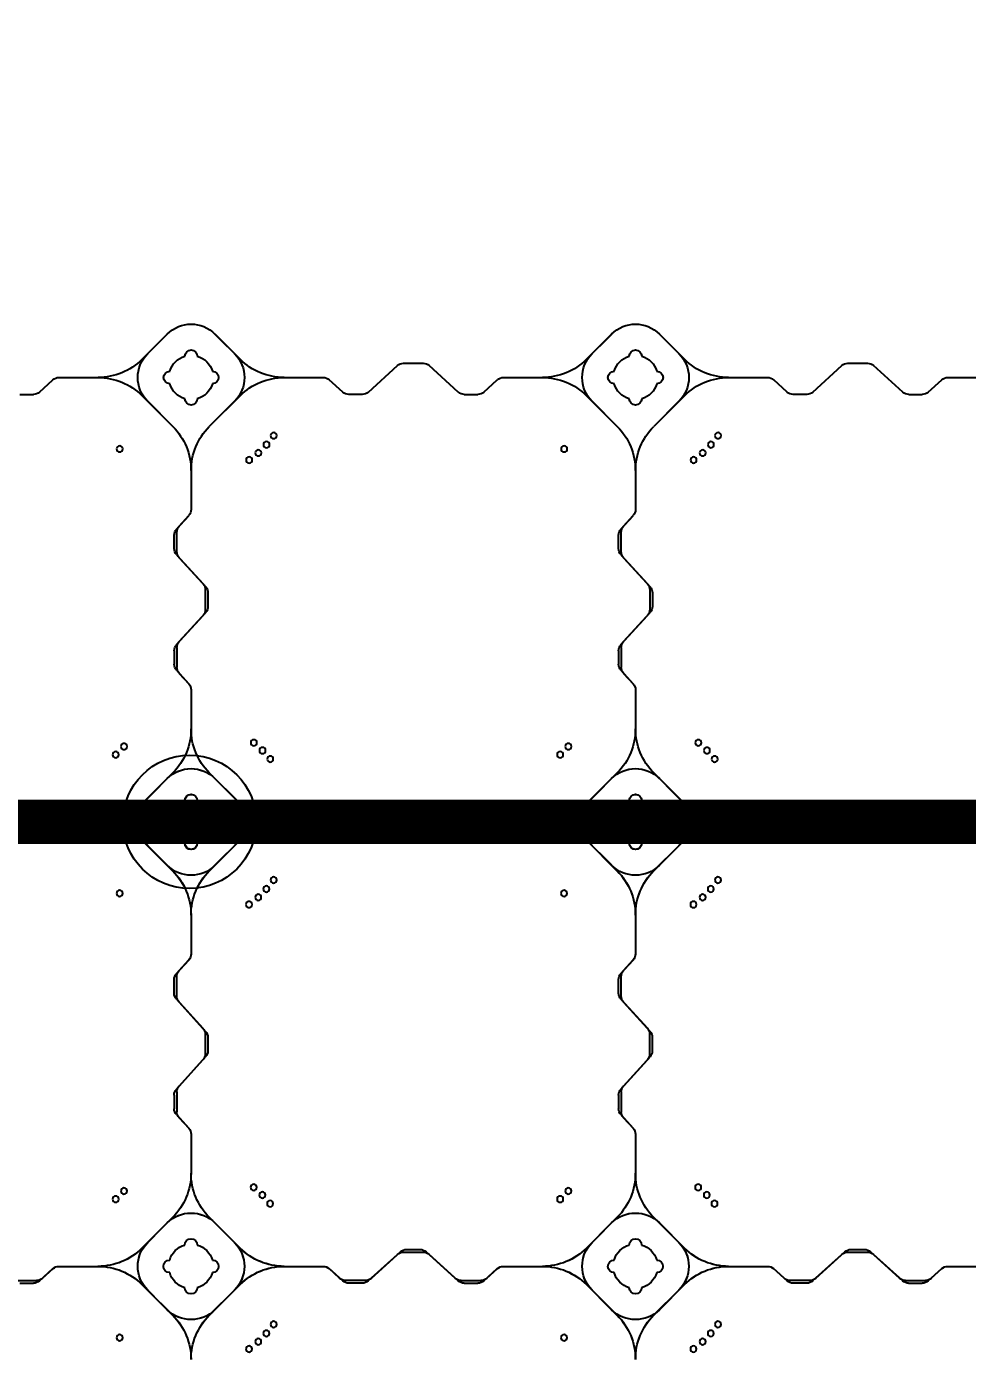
# Model space of a CAD drawing. Header units: millimetres. Extents: x -1612139 to -1260738, y 1141106 to 1536160.
# Drawn here: x -1327204 to -1326145, y 1255207 to 1256706 of the extents above; entities that cross this region are included whole.
import ezdxf

# ---------------------------------------------------------------- set-up
doc = ezdxf.new("R2010")
doc.units = ezdxf.units.MM
doc.header["$LTSCALE"] = 10
doc.layers.get('0').update_dxf_attribs({"linetype": 'CONTINUOUS'})
doc.layers.get('DEFPOINTS').update_dxf_attribs({"linetype": 'CONTINUOUS'})
doc.layers.add('W-FLOAT_BOWL浮筒', color=253, linetype='CONTINUOUS')
doc.styles.add('STANDARD_T3', font='simplex.shx', dxfattribs={"width": 0.7, "bigfont": 'gbcbig.shx'})
doc.dimstyles.new('W&&200', dxfattribs={"dimtxt": 700, "dimasz": 200, "dimexe": 500, "dimexo": 600, "dimgap": 200, "dimtad": 1, "dimdec": 0, "dimzin": 0, "dimdsep": 46, "dimtxsty": 'STANDARD_T3', "dimcen": 0.09, "dimclrd": 1, "dimclre": 1, "dimclrt": 7, "dimazin": 2, "dimtfac": 1, "dimtdec": 0, "dimtix": 1, "dimtmove": 2, "dimatfit": 3, "dimfxl": 100, "dimtolj": 1, "dimtzin": 0, "dimarcsym": 0})

# ---------------------------------------------------------------- blocks, each defined once
blk = doc.blocks.new('蓝色')
at = {"layer": 'W-FLOAT_BOWL浮筒', "color": 5}
for p, q in [((5951.1, 520.9), (5985.8, 555.6)), ((5957.5, 527.2), (5985.8, 555.5)), ((6061.6, 520.9), (6026.8, 555.6)), ((6055.2, 527.2), (6026.8, 555.5)), ((6451.1, 520.9), (6485.8, 555.6)), ((6457.5, 527.2), (6485.8, 555.5)), ((6561.6, 520.9), (6526.8, 555.6)), ((6555.2, 527.2), (6526.8, 555.5)), ((5979.5, 549.2), (5951.2, 520.9)), ((5957.5, 527.3), (5979.4, 549.2)), ((6033.2, 549.2), (6055.2, 527.3)), ((6033.2, 549.2), (6061.5, 520.9)), ((6479.5, 549.2), (6451.2, 520.9)), ((6457.5, 527.3), (6479.4, 549.2)), ((6533.2, 549.2), (6555.2, 527.3)), ((6533.2, 549.2), (6561.5, 520.9)), ((5810.2, 516.4), (5832.5, 516.4)), ((5813.7, 519.4), (5829, 519.4)), ((5835.7, 516.8), (5850.9, 503)), ((5839.2, 513.8), (5851.1, 503)), ((6173.5, 513.8), (6161.6, 503)), ((6177, 516.8), (6161.8, 503)), ((6202.5, 516.4), (6180.2, 516.4)), ((6199, 519.4), (6183.7, 519.4)), ((6205.7, 516.8), (6238.5, 487)), ((6209.2, 513.8), (6242, 484)), ((6303.5, 513.8), (6270.7, 484)), ((6307, 516.8), (6274.2, 487)), ((6310.2, 516.4), (6332.5, 516.4)), ((6313.7, 519.4), (6329, 519.4)), ((6335.7, 516.8), (6350.9, 503)), ((6339.2, 513.8), (6351.1, 503)), ((6673.5, 513.8), (6661.6, 503)), ((6677, 516.8), (6661.8, 503)), ((6702.5, 516.4), (6680.2, 516.4)), ((6699, 519.4), (6683.7, 519.4)), ((6705.7, 516.8), (6738.5, 487)), ((6709.2, 513.8), (6742, 484)), ((6803.5, 513.8), (6770.7, 484)), ((6807, 516.8), (6774.2, 487)), ((6810.2, 516.4), (6832.5, 516.4)), ((6813.7, 519.4), (6829, 519.4)), ((6835.7, 516.8), (6850.9, 503)), ((6839.2, 513.8), (6851.1, 503)), ((5857.6, 500.4), (5901.6, 500.4)), ((5857.8, 500.4), (5901.6, 500.4)), ((6110.9, 500.4), (6155.1, 500.4)), ((6110.9, 500.4), (6154.9, 500.4)), ((6357.6, 500.4), (6401.6, 500.4)), ((6357.8, 500.4), (6401.6, 500.4)), ((6610.9, 500.4), (6655.1, 500.4)), ((6610.9, 500.4), (6654.9, 500.4)), ((6857.6, 500.4), (6901.6, 500.4)), ((6857.8, 500.4), (6901.6, 500.4)), ((5985.8, 445.1), (5951.1, 479.9)), ((5979.5, 451.6), (5951.2, 479.9)), ((6026.8, 445.1), (6061.6, 479.9)), ((6033.2, 451.6), (6061.5, 479.9)), ((6245.2, 484.4), (6267.5, 484.4)), ((6248.7, 481.4), (6264, 481.4)), ((6485.8, 445.1), (6451.1, 479.9)), ((6479.5, 451.6), (6451.2, 479.9)), ((6526.8, 445.1), (6561.6, 479.9)), ((6533.2, 451.6), (6561.5, 479.9)), ((6745.2, 484.4), (6767.5, 484.4)), ((6748.7, 481.4), (6764, 481.4)), ((5979.4, 451.6), (5957.5, 473.5)), ((5957.5, 473.5), (5985.8, 445.2)), ((6055.2, 473.5), (6026.8, 445.2)), ((6055.2, 473.5), (6033.2, 451.6)), ((6479.4, 451.6), (6457.5, 473.5)), ((6457.5, 473.5), (6485.8, 445.2)), ((6555.2, 473.5), (6526.8, 445.2)), ((6555.2, 473.5), (6533.2, 451.6)), ((6006.3, 351.6), (6006.3, 395.8)), ((6006.3, 351.8), (6006.3, 395.8)), ((6506.3, 351.6), (6506.3, 395.8)), ((6506.3, 351.8), (6506.3, 395.8)), ((5989.9, 329.7), (6003.7, 344.9)), ((5992.9, 333.2), (6003.7, 345.1)), ((6489.9, 329.7), (6503.7, 344.9)), ((6492.9, 333.2), (6503.7, 345.1)), ((5987.3, 307.7), (5987.3, 323)), ((5990.3, 304.2), (5990.3, 326.5)), ((6487.3, 307.7), (6487.3, 323)), ((6490.3, 304.2), (6490.3, 326.5)), ((5989.9, 301), (6019.7, 268.2)), ((6489.9, 301), (6519.7, 268.2)), ((5992.9, 297.5), (6022.7, 264.7)), ((6492.9, 297.5), (6522.7, 264.7)), ((6022.3, 239.2), (6022.3, 261.5)), ((6025.3, 242.7), (6025.3, 258)), ((6522.3, 239.2), (6522.3, 261.5)), ((6525.3, 242.7), (6525.3, 258)), ((5989.9, 199.7), (6019.7, 232.5)), ((5992.9, 203.2), (6022.7, 236)), ((6489.9, 199.7), (6519.7, 232.5)), ((6492.9, 203.2), (6522.7, 236)), ((5990.3, 196.5), (5990.3, 174.2)), ((6490.3, 196.5), (6490.3, 174.2)), ((5987.3, 193), (5987.3, 177.7)), ((6487.3, 193), (6487.3, 177.7)), ((5989.9, 171), (6003.7, 155.8)), ((5992.9, 167.5), (6003.7, 155.6)), ((6489.9, 171), (6503.7, 155.8)), ((6492.9, 167.5), (6503.7, 155.6)), ((6006.3, 105.1), (6006.3, 149.1)), ((6006.3, 105.1), (6006.3, 148.9)), ((6506.3, 105.1), (6506.3, 149.1)), ((6506.3, 105.1), (6506.3, 148.9)), ((5951.1, 20.9), (5985.8, 55.6)), ((5957.5, 27.2), (5985.8, 55.5)), ((6061.6, 20.9), (6026.8, 55.6)), ((6055.2, 27.2), (6026.8, 55.5)), ((6451.1, 20.9), (6485.8, 55.6)), ((6457.5, 27.2), (6485.8, 55.5)), ((6561.6, 20.9), (6526.8, 55.6)), ((6555.2, 27.2), (6526.8, 55.5)), ((5813.7, 19.4), (5829, 19.4)), ((5835.7, 16.8), (5850.9, 3)), ((6177, 16.8), (6161.8, 3)), ((6199, 19.4), (6183.7, 19.4)), ((6205.7, 16.8), (6238.5, -13)), ((6307, 16.8), (6274.2, -13)), ((6313.7, 19.4), (6329, 19.4)), ((6335.7, 16.8), (6350.9, 3)), ((6677, 16.8), (6661.8, 3)), ((6699, 19.4), (6683.7, 19.4)), ((6705.7, 16.8), (6738.5, -13)), ((6807, 16.8), (6774.2, -13)), ((6813.7, 19.4), (6829, 19.4)), ((6835.7, 16.8), (6850.9, 3)), ((5857.6, 0.4), (5901.6, 0.4)), ((6110.9, 0.4), (6155.1, 0.4)), ((6357.6, 0.4), (6401.6, 0.4)), ((6610.9, 0.4), (6655.1, 0.4)), ((6857.6, 0.4), (6901.6, 0.4)), ((5979.5, -48.4), (5951.2, -20.1)), ((5979.4, -48.4), (5957.5, -26.5)), ((6033.2, -48.4), (6061.5, -20.1)), ((6055.2, -26.5), (6033.2, -48.4)), ((6245.2, -15.6), (6267.5, -15.6)), ((6479.5, -48.4), (6451.2, -20.1)), ((6479.4, -48.4), (6457.5, -26.5)), ((6533.2, -48.4), (6561.5, -20.1)), ((6555.2, -26.5), (6533.2, -48.4)), ((6745.2, -15.6), (6767.5, -15.6))]:
    blk.add_line(p, q, dxfattribs=at)
for centre in [(6071.6, 593.3), (6081.9, 585.1), (6571.6, 593.3), (6581.9, 585.1), (5926, 580.7), (6091.1, 575.9), (6426, 580.7), (6591.1, 575.9), (6099.2, 565.7), (6599.2, 565.7), (5921.6, 424.8), (6086.6, 420.1), (6095.3, 429.8), (6421.6, 424.8), (6586.6, 420.1), (6595.3, 429.8), (5930.8, 415.6), (6076.9, 411.4), (6430.8, 415.6), (6576.9, 411.4), (6071.6, 93.3), (6571.6, 93.3), (5926, 80.7), (6081.9, 85.1), (6091.1, 75.9), (6426, 80.7), (6581.9, 85.1), (6591.1, 75.9), (6099.2, 65.7), (6599.2, 65.7)]:
    blk.add_circle(centre, 3.5, dxfattribs=at)
for centre, radius, start, end in [((5936.3, 605.1), 70, 315, 0), ((5936.3, 605), 70, 315, 0), ((6076.3, 605.1), 70, 180, 225), ((6076.3, 605), 70, 180, 225), ((6436.3, 605.1), 70, 315, 0), ((6436.3, 605), 70, 315, 0), ((6576.3, 605.1), 70, 180, 225), ((6576.3, 605), 70, 180, 225), ((6006.3, 522.3), 38, 45, 135), ((6006.4, 522.3), 38, 45, 135), ((6506.3, 522.3), 38, 45, 135), ((6506.4, 522.3), 38, 45, 135), ((5984.4, 500.4), 38, 135, 225), ((5984.4, 500.3), 38, 135, 225), ((6006.3, 524.4), 7, 0, 180), ((6006.3, 524.4), 7, 0, 180), ((6006.3, 524.4), 7, 0, 180), ((6006.3, 524.4), 7, 0, 180), ((6028.3, 500.4), 38, 315, 45), ((6028.3, 500.3), 38, 315, 45), ((6484.4, 500.4), 38, 135, 225), ((6484.4, 500.3), 38, 135, 225), ((6506.3, 524.4), 7, 0, 180), ((6506.3, 524.4), 7, 0, 180), ((6506.3, 524.4), 7, 0, 180), ((6506.3, 524.4), 7, 0, 180), ((6528.3, 500.4), 38, 315, 45), ((6528.3, 500.3), 38, 315, 45), ((5829, 509.4), 10, 47.7263, 90), ((5832.5, 506.4), 10, 47.7263, 90), ((5901.6, 570.4), 70, 270, 315), ((5901.7, 570.4), 70, 270, 315), ((6006.3, 500.4), 25, 106.2602, 163.7398), ((6006.3, 500.4), 25, 106.2602, 163.7398), ((6006.3, 500.4), 25, 106.2602, 163.7398), ((6006.3, 500.4), 25, 106.2602, 163.7398), ((6006.3, 500.4), 25, 16.2602, 73.7398), ((6006.3, 500.4), 25, 16.2602, 73.7398), ((6006.3, 500.4), 25, 16.2602, 73.7398), ((6006.3, 500.4), 25, 16.2602, 73.7398), ((6111, 570.4), 70, 225, 270), ((6111.1, 570.4), 70, 225, 270), ((6180.2, 506.4), 10, 90, 132.2737), ((6183.7, 509.4), 10, 90, 132.2737), ((6199, 509.4), 10, 47.7263, 90), ((6202.5, 506.4), 10, 47.7263, 90), ((6310.2, 506.4), 10, 90, 132.2737), ((6313.7, 509.4), 10, 90, 132.2737), ((6329, 509.4), 10, 47.7263, 90), ((6332.5, 506.4), 10, 47.7263, 90), ((6401.6, 570.4), 70, 270, 315), ((6401.7, 570.4), 70, 270, 315), ((6506.3, 500.4), 25, 106.2602, 163.7398), ((6506.3, 500.4), 25, 106.2602, 163.7398), ((6506.3, 500.4), 25, 106.2602, 163.7398), ((6506.3, 500.4), 25, 106.2602, 163.7398), ((6506.3, 500.4), 25, 16.2602, 73.7398), ((6506.3, 500.4), 25, 16.2602, 73.7398), ((6506.3, 500.4), 25, 16.2602, 73.7398), ((6506.3, 500.4), 25, 16.2602, 73.7398), ((6611, 570.4), 70, 225, 270), ((6611.1, 570.4), 70, 225, 270), ((6680.2, 506.4), 10, 90, 132.2737), ((6683.7, 509.4), 10, 90, 132.2737), ((6699, 509.4), 10, 47.7263, 90), ((6702.5, 506.4), 10, 47.7263, 90), ((6810.2, 506.4), 10, 90, 132.2737), ((6813.7, 509.4), 10, 90, 132.2737), ((6829, 509.4), 10, 47.7263, 90), ((6832.5, 506.4), 10, 47.7263, 90), ((5857.6, 510.4), 10, 227.7263, 270), ((5857.8, 510.4), 10, 227.7263, 270), ((5901.6, 430.4), 70, 45, 90), ((5901.7, 430.4), 70, 45, 90), ((5982.3, 500.4), 7, 90, 270), ((5982.3, 500.4), 7, 90, 270), ((5982.3, 500.4), 7, 90, 270), ((5982.3, 500.4), 7, 90, 270), ((6030.3, 500.4), 7, 270, 90), ((6030.3, 500.4), 7, 270, 90), ((6030.3, 500.4), 7, 270, 90), ((6030.3, 500.4), 7, 270, 90), ((6111, 430.4), 70, 90, 135), ((6111.1, 430.4), 70, 90, 135), ((6154.9, 510.4), 10, 270, 312.2737), ((6155.1, 510.4), 10, 270, 312.2737), ((6357.6, 510.4), 10, 227.7263, 270), ((6357.8, 510.4), 10, 227.7263, 270), ((6401.6, 430.4), 70, 45, 90), ((6401.7, 430.4), 70, 45, 90), ((6482.3, 500.4), 7, 90, 270), ((6482.3, 500.4), 7, 90, 270), ((6482.3, 500.4), 7, 90, 270), ((6482.3, 500.4), 7, 90, 270), ((6530.3, 500.4), 7, 270, 90), ((6530.3, 500.4), 7, 270, 90), ((6530.3, 500.4), 7, 270, 90), ((6530.3, 500.4), 7, 270, 90), ((6611, 430.4), 70, 90, 135), ((6611.1, 430.4), 70, 90, 135), ((6654.9, 510.4), 10, 270, 312.2737), ((6655.1, 510.4), 10, 270, 312.2737), ((6857.6, 510.4), 10, 227.7263, 270), ((6857.8, 510.4), 10, 227.7263, 270), ((6006.3, 500.4), 25, 196.2602, 253.7398), ((6006.3, 500.4), 25, 196.2602, 253.7398), ((6006.3, 500.4), 25, 196.2602, 253.7398), ((6006.3, 500.4), 25, 196.2602, 253.7398), ((6006.3, 500.4), 25, 286.2602, 343.7398), ((6006.3, 500.4), 25, 286.2602, 343.7398), ((6006.3, 500.4), 25, 286.2602, 343.7398), ((6006.3, 500.4), 25, 286.2602, 343.7398), ((6245.2, 494.4), 10, 227.7263, 270), ((6248.7, 491.4), 10, 227.7263, 270), ((6264, 491.4), 10, 270, 312.2737), ((6267.5, 494.4), 10, 270, 312.2737), ((6506.3, 500.4), 25, 196.2602, 253.7398), ((6506.3, 500.4), 25, 196.2602, 253.7398), ((6506.3, 500.4), 25, 196.2602, 253.7398), ((6506.3, 500.4), 25, 196.2602, 253.7398), ((6506.3, 500.4), 25, 286.2602, 343.7398), ((6506.3, 500.4), 25, 286.2602, 343.7398), ((6506.3, 500.4), 25, 286.2602, 343.7398), ((6506.3, 500.4), 25, 286.2602, 343.7398), ((6745.2, 494.4), 10, 227.7263, 270), ((6748.7, 491.4), 10, 227.7263, 270), ((6764, 491.4), 10, 270, 312.2737), ((6767.5, 494.4), 10, 270, 312.2737), ((6006.3, 476.4), 7, 180, 0), ((6006.3, 476.4), 7, 180, 0), ((6006.3, 476.4), 7, 180, 0), ((6006.3, 476.4), 7, 180, 0), ((6506.3, 476.4), 7, 180, 0), ((6506.3, 476.4), 7, 180, 0), ((6506.3, 476.4), 7, 180, 0), ((6506.3, 476.4), 7, 180, 0), ((6006.3, 478.4), 38, 225, 315), ((6006.4, 478.4), 38, 225, 315), ((6506.3, 478.4), 38, 225, 315), ((6506.4, 478.4), 38, 225, 315), ((5936.3, 395.7), 70, 0, 45), ((5936.3, 395.7), 70, 0, 45), ((6076.3, 395.7), 70, 135, 180), ((6076.3, 395.7), 70, 135, 180), ((6436.3, 395.7), 70, 0, 45), ((6436.3, 395.7), 70, 0, 45), ((6576.3, 395.7), 70, 135, 180), ((6576.3, 395.7), 70, 135, 180), ((5996.3, 351.8), 10, 317.7263, 0), ((5996.3, 351.6), 10, 317.7263, 0), ((6496.3, 351.8), 10, 317.7263, 0), ((6496.3, 351.6), 10, 317.7263, 0), ((6000.3, 326.5), 10, 137.7263, 180), ((6500.3, 326.5), 10, 137.7263, 180), ((5997.3, 323), 10, 137.7263, 180), ((6497.3, 323), 10, 137.7263, 180), ((5997.3, 307.7), 10, 180, 222.2737), ((6000.3, 304.2), 10, 180, 222.2737), ((6497.3, 307.7), 10, 180, 222.2737), ((6500.3, 304.2), 10, 180, 222.2737), ((6012.3, 261.5), 10, 0, 42.2737), ((6015.3, 258), 10, 0, 42.2737), ((6512.3, 261.5), 10, 0, 42.2737), ((6515.3, 258), 10, 0, 42.2737), ((6015.3, 242.7), 10, 317.7263, 0), ((6515.3, 242.7), 10, 317.7263, 0), ((6012.3, 239.2), 10, 317.7263, 0), ((6512.3, 239.2), 10, 317.7263, 0), ((5997.3, 193), 10, 137.7263, 180), ((6000.3, 196.5), 10, 137.7263, 180), ((6497.3, 193), 10, 137.7263, 180), ((6500.3, 196.5), 10, 137.7263, 180), ((5997.3, 177.7), 10, 180, 222.2737), ((6000.3, 174.2), 10, 180, 222.2737), ((6497.3, 177.7), 10, 180, 222.2737), ((6500.3, 174.2), 10, 180, 222.2737), ((5996.3, 149.1), 10, 0, 42.2737), ((5996.3, 148.9), 10, 0, 42.2737), ((6496.3, 149.1), 10, 0, 42.2737), ((6496.3, 148.9), 10, 0, 42.2737), ((5936.3, 105.1), 70, 315, 0), ((5936.3, 105), 70, 315, 0), ((6076.3, 105.1), 70, 180, 225), ((6076.3, 105), 70, 180, 225), ((6436.3, 105.1), 70, 315, 0), ((6436.3, 105), 70, 315, 0), ((6576.3, 105.1), 70, 180, 225), ((6576.3, 105), 70, 180, 225), ((6006.3, 24.4), 7, 0, 180), ((6006.3, 24.4), 7, 0, 180), ((6506.3, 24.4), 7, 0, 180), ((6506.3, 24.4), 7, 0, 180), ((5829, 9.4), 10, 47.7263, 90), ((5901.6, 70.4), 70, 270, 315), ((5984.4, 0.3), 38, 135, 225), ((6006.3, 0.4), 25, 106.2602, 163.7398), ((6006.3, 0.4), 25, 106.2602, 163.7398), ((6006.3, 0.4), 25, 16.2602, 73.7398), ((6006.3, 0.4), 25, 16.2602, 73.7398), ((6028.3, 0.3), 38, 315, 45), ((6111.1, 70.4), 70, 225, 270), ((6183.7, 9.4), 10, 90, 132.2737), ((6199, 9.4), 10, 47.7263, 90), ((6313.7, 9.4), 10, 90, 132.2737), ((6329, 9.4), 10, 47.7263, 90), ((6401.6, 70.4), 70, 270, 315), ((6484.4, 0.3), 38, 135, 225), ((6506.3, 0.4), 25, 106.2602, 163.7398), ((6506.3, 0.4), 25, 106.2602, 163.7398), ((6506.3, 0.4), 25, 16.2602, 73.7398), ((6506.3, 0.4), 25, 16.2602, 73.7398), ((6528.3, 0.3), 38, 315, 45), ((6611.1, 70.4), 70, 225, 270), ((6683.7, 9.4), 10, 90, 132.2737), ((6699, 9.4), 10, 47.7263, 90), ((6813.7, 9.4), 10, 90, 132.2737), ((6829, 9.4), 10, 47.7263, 90), ((5857.6, 10.4), 10, 227.7263, 270), ((5901.7, -69.6), 70, 45, 90), ((5982.3, 0.4), 7, 90, 270), ((5982.3, 0.4), 7, 90, 270), ((6030.3, 0.4), 7, 270, 90), ((6030.3, 0.4), 7, 270, 90), ((6111, -69.6), 70, 90, 135), ((6155.1, 10.4), 10, 270, 312.2737), ((6357.6, 10.4), 10, 227.7263, 270), ((6401.7, -69.6), 70, 45, 90), ((6482.3, 0.4), 7, 90, 270), ((6482.3, 0.4), 7, 90, 270), ((6530.3, 0.4), 7, 270, 90), ((6530.3, 0.4), 7, 270, 90), ((6611, -69.6), 70, 90, 135), ((6655.1, 10.4), 10, 270, 312.2737), ((6857.6, 10.4), 10, 227.7263, 270), ((6006.3, 0.4), 25, 196.2602, 253.7398), ((6006.3, 0.4), 25, 196.2602, 253.7398), ((6006.3, 0.4), 25, 286.2602, 343.7398), ((6006.3, 0.4), 25, 286.2602, 343.7398), ((6245.2, -5.6), 10, 227.7263, 270), ((6267.5, -5.6), 10, 270, 312.2737), ((6506.3, 0.4), 25, 196.2602, 253.7398), ((6506.3, 0.4), 25, 196.2602, 253.7398), ((6506.3, 0.4), 25, 286.2602, 343.7398), ((6506.3, 0.4), 25, 286.2602, 343.7398), ((6745.2, -5.6), 10, 227.7263, 270), ((6767.5, -5.6), 10, 270, 312.2737), ((6006.3, -23.6), 7, 180, 0), ((6006.3, -23.6), 7, 180, 0), ((6506.3, -23.6), 7, 180, 0), ((6506.3, -23.6), 7, 180, 0), ((6006.3, -21.6), 38, 225, 315), ((6006.4, -21.6), 38, 225, 315), ((6506.3, -21.6), 38, 225, 315), ((6506.4, -21.6), 38, 225, 315)]:
    blk.add_arc(centre, radius, start, end, dxfattribs=at)
blk = doc.blocks.new('橙色')
at = {"layer": 'W-FLOAT_BOWL浮筒', "color": 30}
for p, q in [((6473.2, 548.8), (6444.8, 520.5)), ((6451.2, 526.9), (6473.1, 548.8)), ((6526.8, 548.8), (6555.2, 520.5)), ((6526.9, 548.8), (6548.8, 526.9)), ((6973.2, 548.8), (6944.8, 520.5)), ((6951.2, 526.9), (6973.1, 548.8)), ((7026.8, 548.8), (7055.2, 520.5)), ((7026.9, 548.8), (7048.8, 526.9)), ((6303.9, 516), (6326.1, 516)), ((6332.9, 513.4), (6344.7, 502.6)), ((6667.1, 513.4), (6655.3, 502.6)), ((6696.1, 516), (6673.9, 516)), ((6702.9, 513.4), (6735.6, 483.6)), ((6797.1, 513.4), (6764.4, 483.6)), ((6803.9, 516), (6826.1, 516)), ((6832.9, 513.4), (6844.7, 502.6)), ((7167.1, 513.4), (7155.3, 502.6)), ((7196.1, 516), (7173.9, 516)), ((7202.9, 513.4), (7235.6, 483.6)), ((7297.1, 513.4), (7264.4, 483.6)), ((7303.9, 516), (7326.1, 516)), ((7332.9, 513.4), (7344.7, 502.6)), ((6351.5, 500), (6395.3, 500)), ((6604.6, 500), (6648.5, 500)), ((6851.5, 500), (6895.3, 500)), ((7104.6, 500), (7148.5, 500)), ((7351.5, 500), (7395.3, 500)), ((6742.4, 481), (6757.6, 481)), ((7242.4, 481), (7257.6, 481)), ((6479.5, 444.8), (6444.8, 479.5)), ((6451.2, 473.2), (6479.5, 444.8)), ((6520.5, 444.8), (6555.2, 479.5)), ((6548.8, 473.2), (6520.5, 444.8)), ((6979.5, 444.8), (6944.8, 479.5)), ((6951.2, 473.2), (6979.5, 444.8)), ((7020.5, 444.8), (7055.2, 479.5)), ((7048.8, 473.2), (7020.5, 444.8)), ((6500, 351.3), (6500, 395.4)), ((6500, 351.5), (6500, 395.4)), ((7000, 351.3), (7000, 395.4)), ((7000, 351.5), (7000, 395.4)), ((6483.6, 329.4), (6497.4, 344.5)), ((6486.6, 332.9), (6497.4, 344.7)), ((6983.6, 329.4), (6997.4, 344.5)), ((6986.6, 332.9), (6997.4, 344.7)), ((6481, 307.4), (6481, 322.6)), ((6484, 303.9), (6484, 326.1)), ((6981, 307.4), (6981, 322.6)), ((6984, 303.9), (6984, 326.1)), ((6483.6, 300.6), (6513.4, 267.9)), ((6983.6, 300.6), (7013.4, 267.9)), ((6486.6, 297.1), (6516.4, 264.4)), ((6986.6, 297.1), (7016.4, 264.4)), ((6516, 238.9), (6516, 261.1)), ((6519, 242.4), (6519, 257.6)), ((7016, 238.9), (7016, 261.1)), ((7019, 242.4), (7019, 257.6)), ((6483.6, 199.4), (6513.4, 232.1)), ((6486.6, 202.9), (6516.4, 235.6)), ((6983.6, 199.4), (7013.4, 232.1)), ((6986.6, 202.9), (7016.4, 235.6)), ((6484, 196.1), (6484, 173.9)), ((6984, 196.1), (6984, 173.9)), ((6481, 192.6), (6481, 177.4)), ((6981, 192.6), (6981, 177.4)), ((6483.6, 170.6), (6497.4, 155.5)), ((6486.6, 167.1), (6497.4, 155.3)), ((6983.6, 170.6), (6997.4, 155.5)), ((6986.6, 167.1), (6997.4, 155.3)), ((6500, 104.7), (6500, 148.7)), ((6500, 104.7), (6500, 148.5)), ((7000, 104.7), (7000, 148.7)), ((7000, 104.7), (7000, 148.5)), ((6444.8, 20.5), (6479.5, 55.2)), ((6451.2, 26.8), (6479.5, 55.2)), ((6548.8, 26.8), (6520.5, 55.2)), ((6555.2, 20.5), (6520.5, 55.2)), ((6944.8, 20.5), (6979.5, 55.2)), ((6951.2, 26.8), (6979.5, 55.2)), ((7048.8, 26.8), (7020.5, 55.2)), ((7055.2, 20.5), (7020.5, 55.2)), ((6307.4, 19), (6322.6, 19)), ((6329.4, 16.4), (6344.5, 2.6)), ((6670.6, 16.4), (6655.5, 2.6)), ((6692.6, 19), (6677.4, 19)), ((6699.4, 16.4), (6732.1, -13.4)), ((6800.6, 16.4), (6767.9, -13.4)), ((6807.4, 19), (6822.6, 19)), ((6829.4, 16.4), (6844.5, 2.6)), ((7170.6, 16.4), (7155.5, 2.6)), ((7192.6, 19), (7177.4, 19)), ((7199.4, 16.4), (7232.1, -13.4)), ((7300.6, 16.4), (7267.9, -13.4)), ((7307.4, 19), (7322.6, 19)), ((7329.4, 16.4), (7344.5, 2.6)), ((6351.3, 0), (6395.3, 0)), ((6604.6, 0), (6648.7, 0)), ((6851.3, 0), (6895.3, 0)), ((7104.6, 0), (7148.7, 0)), ((7351.3, 0), (7395.3, 0)), ((6473.2, -48.8), (6444.8, -20.5)), ((6473.1, -48.8), (6451.2, -26.9)), ((6526.8, -48.8), (6555.2, -20.5)), ((6548.8, -26.9), (6526.9, -48.8)), ((6738.9, -16), (6761.1, -16)), ((6973.2, -48.8), (6944.8, -20.5)), ((6973.1, -48.8), (6951.2, -26.9)), ((7026.8, -48.8), (7055.2, -20.5)), ((7048.8, -26.9), (7026.9, -48.8)), ((7238.9, -16), (7261.1, -16))]:
    blk.add_line(p, q, dxfattribs=at)
for centre in [(6415.2, 424.4), (6580.3, 419.7), (6589, 429.4), (6915.2, 424.4), (7080.3, 419.7), (7089, 429.4), (6424.4, 415.2), (6570.6, 411), (6924.4, 415.2), (7070.6, 411), (6565.3, 92.9), (7065.3, 92.9), (6419.7, 80.3), (6575.6, 84.8), (6584.8, 75.6), (6919.7, 80.3), (7075.6, 84.8), (7084.8, 75.6), (6592.9, 65.3), (7092.9, 65.3)]:
    blk.add_circle(centre, 3.5, dxfattribs=at)
for centre, radius, start, end in [((6500, 522), 38, 45, 135), ((6500, 522), 38, 45, 135), ((7000, 522), 38, 45, 135), ((7000, 522), 38, 45, 135), ((6478, 500), 38, 135, 225), ((6500, 524), 7, 0, 180), ((6500, 524), 7, 0, 180), ((6522, 500), 38, 315, 45), ((6978, 500), 38, 135, 225), ((7000, 524), 7, 0, 180), ((7000, 524), 7, 0, 180), ((7022, 500), 38, 315, 45), ((6326.1, 506), 10, 47.7263, 90), ((6395.3, 570), 70, 270, 315), ((6500, 500), 25, 106.2602, 163.7398), ((6500, 500), 25, 106.2602, 163.7398), ((6500, 500), 25, 16.2602, 73.7398), ((6500, 500), 25, 16.2602, 73.7398), ((6604.7, 570), 70, 225, 270), ((6673.9, 506), 10, 90, 132.2737), ((6696.1, 506), 10, 47.7263, 90), ((6803.9, 506), 10, 90, 132.2737), ((6826.1, 506), 10, 47.7263, 90), ((6895.3, 570), 70, 270, 315), ((7000, 500), 25, 106.2602, 163.7398), ((7000, 500), 25, 106.2602, 163.7398), ((7000, 500), 25, 16.2602, 73.7398), ((7000, 500), 25, 16.2602, 73.7398), ((7104.7, 570), 70, 225, 270), ((7173.9, 506), 10, 90, 132.2737), ((7196.1, 506), 10, 47.7263, 90), ((7303.9, 506), 10, 90, 132.2737), ((7326.1, 506), 10, 47.7263, 90), ((6351.5, 510), 10, 227.7263, 270), ((6395.3, 430), 70, 45, 90), ((6476, 500), 7, 90, 270), ((6476, 500), 7, 90, 270), ((6524, 500), 7, 270, 90), ((6524, 500), 7, 270, 90), ((6604.7, 430), 70, 90, 135), ((6648.5, 510), 10, 270, 312.2737), ((6851.5, 510), 10, 227.7263, 270), ((6895.3, 430), 70, 45, 90), ((6976, 500), 7, 90, 270), ((6976, 500), 7, 90, 270), ((7024, 500), 7, 270, 90), ((7024, 500), 7, 270, 90), ((7104.7, 430), 70, 90, 135), ((7148.5, 510), 10, 270, 312.2737), ((7351.5, 510), 10, 227.7263, 270), ((6500, 500), 25, 196.2602, 253.7398), ((6500, 500), 25, 196.2602, 253.7398), ((6500, 500), 25, 286.2602, 343.7398), ((6500, 500), 25, 286.2602, 343.7398), ((6742.4, 491), 10, 227.7263, 270), ((6757.6, 491), 10, 270, 312.2737), ((7000, 500), 25, 196.2602, 253.7398), ((7000, 500), 25, 196.2602, 253.7398), ((7000, 500), 25, 286.2602, 343.7398), ((7000, 500), 25, 286.2602, 343.7398), ((7242.4, 491), 10, 227.7263, 270), ((7257.6, 491), 10, 270, 312.2737), ((6500, 476), 7, 180, 0), ((6500, 476), 7, 180, 0), ((7000, 476), 7, 180, 0), ((7000, 476), 7, 180, 0), ((6430, 395.3), 70, 0, 45), ((6430, 395.3), 70, 0, 45), ((6570, 395.3), 70, 135, 180), ((6570, 395.3), 70, 135, 180), ((6930, 395.3), 70, 0, 45), ((6930, 395.3), 70, 0, 45), ((7070, 395.3), 70, 135, 180), ((7070, 395.3), 70, 135, 180), ((6490, 351.5), 10, 317.7263, 0), ((6490, 351.3), 10, 317.7263, 0), ((6990, 351.5), 10, 317.7263, 0), ((6990, 351.3), 10, 317.7263, 0), ((6494, 326.1), 10, 137.7263, 180), ((6994, 326.1), 10, 137.7263, 180), ((6491, 322.6), 10, 137.7263, 180), ((6991, 322.6), 10, 137.7263, 180), ((6491, 307.4), 10, 180, 222.2737), ((6494, 303.9), 10, 180, 222.2737), ((6991, 307.4), 10, 180, 222.2737), ((6994, 303.9), 10, 180, 222.2737), ((6506, 261.1), 10, 0, 42.2737), ((6509, 257.6), 10, 0, 42.2737), ((7006, 261.1), 10, 0, 42.2737), ((7009, 257.6), 10, 0, 42.2737), ((6509, 242.4), 10, 317.7263, 0), ((7009, 242.4), 10, 317.7263, 0), ((6506, 238.9), 10, 317.7263, 0), ((7006, 238.9), 10, 317.7263, 0), ((6491, 192.6), 10, 137.7263, 180), ((6494, 196.1), 10, 137.7263, 180), ((6991, 192.6), 10, 137.7263, 180), ((6994, 196.1), 10, 137.7263, 180), ((6491, 177.4), 10, 180, 222.2737), ((6494, 173.9), 10, 180, 222.2737), ((6991, 177.4), 10, 180, 222.2737), ((6994, 173.9), 10, 180, 222.2737), ((6490, 148.7), 10, 0, 42.2737), ((6490, 148.5), 10, 0, 42.2737), ((6990, 148.7), 10, 0, 42.2737), ((6990, 148.5), 10, 0, 42.2737), ((6430, 104.7), 70, 315, 0), ((6430, 104.7), 70, 315, 0), ((6570, 104.7), 70, 180, 225), ((6570, 104.7), 70, 180, 225), ((6930, 104.7), 70, 315, 0), ((6930, 104.7), 70, 315, 0), ((7070, 104.7), 70, 180, 225), ((7070, 104.7), 70, 180, 225), ((6500, 24), 7, 0, 180), ((6500, 24), 7, 0, 180), ((7000, 24), 7, 0, 180), ((7000, 24), 7, 0, 180), ((6322.6, 9), 10, 47.7263, 90), ((6395.3, 70), 70, 270, 315), ((6478, 0), 38, 135, 225), ((6500, 0), 25, 106.2602, 163.7398), ((6500, 0), 25, 106.2602, 163.7398), ((6500, 0), 25, 16.2602, 73.7398), ((6500, 0), 25, 16.2602, 73.7398), ((6522, 0), 38, 315, 45), ((6604.7, 70), 70, 225, 270), ((6677.4, 9), 10, 90, 132.2737), ((6692.6, 9), 10, 47.7263, 90), ((6807.4, 9), 10, 90, 132.2737), ((6822.6, 9), 10, 47.7263, 90), ((6895.3, 70), 70, 270, 315), ((6978, 0), 38, 135, 225), ((7000, 0), 25, 106.2602, 163.7398), ((7000, 0), 25, 106.2602, 163.7398), ((7000, 0), 25, 16.2602, 73.7398), ((7000, 0), 25, 16.2602, 73.7398), ((7022, 0), 38, 315, 45), ((7104.7, 70), 70, 225, 270), ((7177.4, 9), 10, 90, 132.2737), ((7192.6, 9), 10, 47.7263, 90), ((7307.4, 9), 10, 90, 132.2737), ((7322.6, 9), 10, 47.7263, 90), ((6351.3, 10), 10, 227.7263, 270), ((6395.3, -70), 70, 45, 90), ((6476, 0), 7, 90, 270), ((6476, 0), 7, 90, 270), ((6524, 0), 7, 270, 90), ((6524, 0), 7, 270, 90), ((6604.7, -70), 70, 90, 135), ((6648.7, 10), 10, 270, 312.2737), ((6851.3, 10), 10, 227.7263, 270), ((6895.3, -70), 70, 45, 90), ((6976, 0), 7, 90, 270), ((6976, 0), 7, 90, 270), ((7024, 0), 7, 270, 90), ((7024, 0), 7, 270, 90), ((7104.7, -70), 70, 90, 135), ((7148.7, 10), 10, 270, 312.2737), ((7351.3, 10), 10, 227.7263, 270), ((6500, 0), 25, 196.2602, 253.7398), ((6500, 0), 25, 196.2602, 253.7398), ((6500, 0), 25, 286.2602, 343.7398), ((6500, 0), 25, 286.2602, 343.7398), ((6738.9, -6), 10, 227.7263, 270), ((6761.1, -6), 10, 270, 312.2737), ((7000, 0), 25, 196.2602, 253.7398), ((7000, 0), 25, 196.2602, 253.7398), ((7000, 0), 25, 286.2602, 343.7398), ((7000, 0), 25, 286.2602, 343.7398), ((7238.9, -6), 10, 227.7263, 270), ((7261.1, -6), 10, 270, 312.2737), ((6500, -24), 7, 180, 0), ((6500, -24), 7, 180, 0), ((7000, -24), 7, 180, 0), ((7000, -24), 7, 180, 0), ((6500, -22), 38, 225, 315), ((6500, -22), 38, 225, 315), ((7000, -22), 38, 225, 315), ((7000, -22), 38, 225, 315)]:
    blk.add_arc(centre, radius, start, end, dxfattribs=at)
blk = doc.blocks.new('*D193')
at = {"color": 1, "lineweight": -2, "transparency": 16777216}
for p, q in [((-1333518.8, 1269731.8), (-1333518.8, 1270331.8)), ((-1324518.8, 1269731.8), (-1324518.8, 1270331.8)), ((-1324718.8, 1269831.8), (-1333318.8, 1269831.8))]:
    blk.add_line(p, q, dxfattribs=at)
at = {"color": 1, "transparency": 16777216}
for points in [[(-1333318.8, 1269865.1), (-1333318.8, 1269798.5), (-1333518.8, 1269831.8)], [(-1324718.8, 1269865.1), (-1324718.8, 1269798.5), (-1324518.8, 1269831.8)]]:
    blk.add_solid(points, dxfattribs=at)
at = {"layer": 'DEFPOINTS', "color": 0, "transparency": 16777216}
for p in [(-1333518.8, 1269831.8), (-1324518.8, 1268311.5), (-1333518.8, 1256311.5)]:
    blk.add_point(p, dxfattribs=at)
at = {"color": 7, "transparency": 16777216, "insert": (-1329018.8, 1270381.8), "char_height": 700, "attachment_point": 5, "style": 'STANDARD_T3'}
blk.add_mtext('\\A1;9000', dxfattribs=at)
blk = doc.blocks.new('*D183')
at = {"color": 1, "lineweight": -2, "transparency": 16777216}
for p, q in [((-1333518.8, 1271320.9), (-1333518.8, 1271920.9)), ((-1311518.8, 1271320.9), (-1311518.8, 1271920.9)), ((-1333318.8, 1271420.9), (-1311718.8, 1271420.9))]:
    blk.add_line(p, q, dxfattribs=at)
at = {"color": 1, "transparency": 16777216}
for points in [[(-1333318.8, 1271454.3), (-1333318.8, 1271387.6), (-1333518.8, 1271420.9)], [(-1311718.8, 1271454.3), (-1311718.8, 1271387.6), (-1311518.8, 1271420.9)]]:
    blk.add_solid(points, dxfattribs=at)
at = {"layer": 'DEFPOINTS', "color": 0, "transparency": 16777216}
for p in [(-1311518.8, 1271420.9), (-1333518.8, 1256311.5), (-1311518.8, 1253811.5)]:
    blk.add_point(p, dxfattribs=at)
at = {"color": 7, "transparency": 16777216, "insert": (-1321828.2, 1271970.9), "char_height": 700, "attachment_point": 5, "style": 'STANDARD_T3'}
blk.add_mtext('\\A1;22000', dxfattribs=at)
blk = doc.blocks.new('系船栓1')
at = {"color": 2, "const_width": 5}
blk.add_lwpolyline([(75, 0), (-75, 0)], dxfattribs=at)
blk.add_circle((0, 0), 75)

msp = doc.modelspace()

# ---------------------------------------------------------------- linework, layer by layer
at = {"color": 6, "const_width": 50}
msp.add_lwpolyline([(-1333018.8, 1255811.5), (-1324018.8, 1255811.5), (-1324018.8, 1267811.5), (-1323018.8, 1267811.5), (-1323018.8, 1255811.5), (-1313018.8, 1255811.5), (-1313018.8, 1267811.5), (-1312018.8, 1267811.5), (-1312018.8, 1253811.5)], dxfattribs=at)

# ---------------------------------------------------------------- block references
at = {"xscale": -1, "rotation": 180}
for name, p in [('橙色', (-1333518.8, 1256311.5)), ('蓝色', (-1333025.2, 1255811.8))]:
    msp.add_blockref(name, p, dxfattribs=at)
msp.add_blockref('系船栓1', (-1327020.5, 1255811.5))

# ---------------------------------------------------------------- dimensions: what is measured, and where the dimension line sits
dim = msp.add_linear_dim(base=(-1311518.8, 1271420.9), p1=(-1333518.8, 1256311.5), p2=(-1311518.8, 1253811.5), dimstyle='W&&200', override={"dimfxlon": 1})
dim.commit()
dim.dimension.update_dxf_attribs({"geometry": '*D183', "text_midpoint": (-1321828.2, 1271970.9), "dimtype": 160})
dim = msp.add_linear_dim(base=(-1333518.8, 1269831.8), p1=(-1324518.8, 1268311.5), p2=(-1333518.8, 1256311.5), dimstyle='W&&200', override={"dimfxlon": 1})
dim.commit()
dim.dimension.update_dxf_attribs({"geometry": '*D193', "text_midpoint": (-1329018.8, 1270381.8)})

doc.saveas('drawing.dxf')
